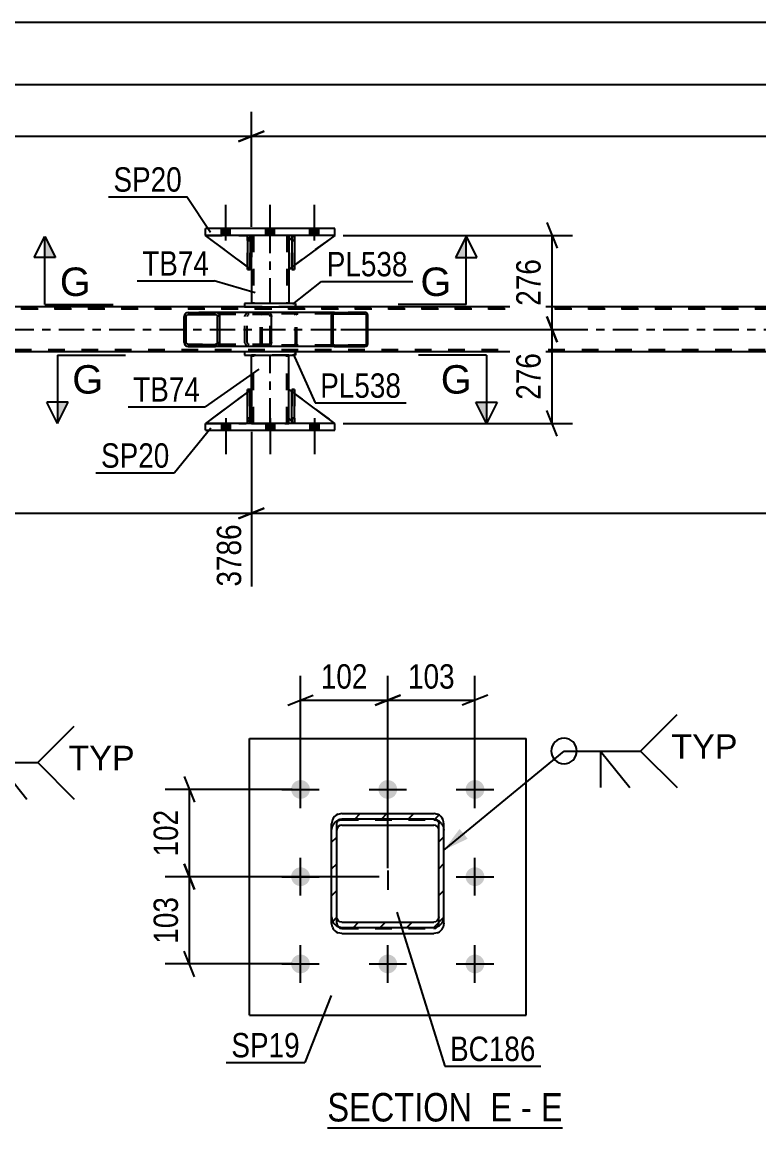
# Model space of a CAD drawing. Header units: millimetres. Extents: x 0 to 841, y 0 to 594.
# Drawn here: x 139 to 225.6, y 146.8 to 276.7 of the extents above; entities that cross this region are included whole.
import ezdxf

# ---------------------------------------------------------------- set-up
doc = ezdxf.new("R2010")
doc.units = ezdxf.units.MM
doc.linetypes.add('DXK_LINE_DOT2', pattern=[3.9198, 1.9599, -1.9599])
doc.linetypes.add('DXK_LINE_DOT3', pattern=[5.9187, 2.979, -0.9799, 0.9799, -0.9799])
doc.styles.add('Arial', font='ARIAL.TTF', dxfattribs={"height": 0.2})
doc.styles.add('Arial Narrow', font='ARIALN.TTF', dxfattribs={"height": 0.2})

# ---------------------------------------------------------------- blocks, each defined once
blk = doc.blocks.new('Unknown-814521909-16 - 10222')
at = {"color": 6, "linetype": 'Continuous'}
blk.add_line((174.85, 146.79), (202.49, 146.79), dxfattribs=at)
at = {"color": 0, "linetype": 'Continuous'}
for points in [[(192.96, 147.54), (192.96, 151.04), (174.85, 151.04), (174.85, 147.54)], [(196.56, 147.54), (196.56, 151.04), (194.01, 151.04), (194.01, 147.54)], [(198.89, 147.54), (198.89, 151.04), (197.61, 151.04), (197.61, 147.54)], [(202.49, 147.54), (202.49, 151.04), (199.94, 151.04), (199.94, 147.54)]]:
    blk.add_wipeout(points, dxfattribs=at)
at = {"color": 7, "linetype": 'Continuous', "style": 'Arial Narrow'}
for s, p in [('SECTION ', (174.85, 147.54)), ('E', (194.01, 147.54)), ('E', (199.94, 147.54)), ('-', (197.61, 147.54))]:
    blk.add_text(s, height=3.34, dxfattribs=at).set_placement(p)
blk = doc.blocks.new('Bolt-814521909-2791 - 2731')
at = {"linetype": 'Continuous'}
for points in [[(163.44, 229.53), (162.4, 229.53), (162.4, 228.73), (163.44, 228.73)], [(163.44, 229.53), (162.4, 229.53), (162.4, 228.73), (163.44, 228.73)], [(163.44, 229.53), (162.4, 229.53), (162.4, 228.73), (163.44, 228.73)], [(168.64, 229.53), (167.6, 229.53), (167.6, 228.73), (168.64, 228.73)], [(168.64, 229.53), (167.6, 229.53), (167.6, 228.73), (168.64, 228.73)], [(173.84, 229.53), (172.8, 229.53), (172.8, 228.73), (173.84, 228.73)], [(173.84, 229.53), (172.8, 229.53), (172.8, 228.73), (173.84, 228.73)], [(173.84, 229.53), (172.8, 229.53), (172.8, 228.73), (173.84, 228.73)]]:
    blk.add_hatch(color=1, dxfattribs=at).paths.add_polyline_path(points)
at = {"color": 1, "linetype": 'Continuous'}
for p, q in [((162.92, 230.13), (162.92, 225.93)), ((162.92, 230.13), (162.92, 225.93)), ((162.92, 230.13), (162.92, 225.93)), ((168.12, 230.13), (168.12, 225.93)), ((168.12, 230.13), (168.12, 225.93)), ((173.32, 230.13), (173.32, 225.93)), ((173.32, 230.13), (173.32, 225.93)), ((173.32, 230.13), (173.32, 225.93)), ((162.4, 229.53), (162.4, 228.73)), ((162.4, 229.53), (162.4, 228.73)), ((162.4, 229.53), (162.4, 228.73)), ((163.44, 229.53), (163.44, 228.73)), ((163.44, 229.53), (163.44, 228.73)), ((163.44, 229.53), (163.44, 228.73)), ((167.6, 229.53), (167.6, 228.73)), ((167.6, 229.53), (167.6, 228.73)), ((168.64, 229.53), (168.64, 228.73)), ((168.64, 229.53), (168.64, 228.73)), ((172.8, 229.53), (172.8, 228.73)), ((172.8, 229.53), (172.8, 228.73)), ((172.8, 229.53), (172.8, 228.73)), ((173.84, 229.53), (173.84, 228.73)), ((173.84, 229.53), (173.84, 228.73)), ((173.84, 229.53), (173.84, 228.73))]:
    blk.add_line(p, q, dxfattribs=at)
blk = doc.blocks.new('Bolt-814521909-2792 - 2731')
at = {"linetype": 'Continuous'}
for points in [[(162.4, 251.61), (163.44, 251.61), (163.44, 252.41), (162.4, 252.41)], [(162.4, 251.61), (163.44, 251.61), (163.44, 252.41), (162.4, 252.41)], [(162.4, 251.61), (163.44, 251.61), (163.44, 252.41), (162.4, 252.41)], [(167.6, 251.61), (168.64, 251.61), (168.64, 252.41), (167.6, 252.41)], [(167.6, 251.61), (168.64, 251.61), (168.64, 252.41), (167.6, 252.41)], [(172.8, 251.61), (173.84, 251.61), (173.84, 252.41), (172.8, 252.41)], [(172.8, 251.61), (173.84, 251.61), (173.84, 252.41), (172.8, 252.41)], [(172.8, 251.61), (173.84, 251.61), (173.84, 252.41), (172.8, 252.41)]]:
    blk.add_hatch(color=1, dxfattribs=at).paths.add_polyline_path(points)
at = {"color": 1, "linetype": 'Continuous'}
for p, q in [((162.92, 251.01), (162.92, 255.21)), ((162.92, 251.01), (162.92, 255.21)), ((162.92, 251.01), (162.92, 255.21)), ((168.12, 251.01), (168.12, 255.21)), ((168.12, 251.01), (168.12, 255.21)), ((173.32, 251.01), (173.32, 255.21)), ((173.32, 251.01), (173.32, 255.21)), ((173.32, 251.01), (173.32, 255.21)), ((162.4, 251.61), (162.4, 252.41)), ((162.4, 251.61), (162.4, 252.41)), ((162.4, 251.61), (162.4, 252.41)), ((163.44, 251.61), (163.44, 252.41)), ((163.44, 251.61), (163.44, 252.41)), ((163.44, 251.61), (163.44, 252.41)), ((167.6, 251.61), (167.6, 252.41)), ((167.6, 251.61), (167.6, 252.41)), ((168.64, 251.61), (168.64, 252.41)), ((168.64, 251.61), (168.64, 252.41)), ((172.8, 251.61), (172.8, 252.41)), ((172.8, 251.61), (172.8, 252.41)), ((172.8, 251.61), (172.8, 252.41)), ((173.84, 251.61), (173.84, 252.41)), ((173.84, 251.61), (173.84, 252.41)), ((173.84, 251.61), (173.84, 252.41))]:
    blk.add_line(p, q, dxfattribs=at)
blk = doc.blocks.new('Part-814521909-2917 - 2731')
at = {"color": 2, "linetype": 'Continuous'}
for p, q in [((165.79, 251.61), (165.47, 251.61)), ((165.47, 251.61), (165.47, 247.61)), ((165.79, 251.61), (165.79, 251.61)), ((165.79, 251.61), (165.79, 247.61)), ((165.79, 247.61), (165.47, 247.61))]:
    blk.add_line(p, q, dxfattribs=at)
at = {"color": 7, "linetype": 'DXK_LINE_DOT2'}
for p, q in [((165.47, 251.01), (165.47, 251.61)), ((165.79, 251.01), (165.47, 251.01)), ((165.47, 251.01), (165.47, 247.61)), ((165.79, 251.01), (165.79, 251.61)), ((165.79, 251.61), (165.79, 251.61)), ((165.79, 247.61), (165.79, 251.01))]:
    blk.add_line(p, q, dxfattribs=at)
blk = doc.blocks.new('Part-814521909-2918 - 2731')
at = {"color": 7, "linetype": 'DXK_LINE_DOT2'}
for p, q in [((165.92, 247.61), (160.52, 251.61)), ((160.52, 251.61), (165.32, 251.61)), ((165.32, 251.61), (165.92, 251.01)), ((165.92, 251.01), (165.32, 251.61)), ((165.92, 251.01), (165.92, 247.61)), ((165.92, 251.01), (165.92, 251.01)), ((165.92, 251.01), (165.92, 247.61))]:
    blk.add_line(p, q, dxfattribs=at)
blk = doc.blocks.new('Part-814521909-2919 - 2731')
at = {"color": 2, "linetype": 'Continuous'}
for p, q in [((165.47, 247.94), (160.52, 251.61)), ((165.47, 251.45), (165.32, 251.61)), ((165.92, 251.01), (165.79, 251.13)), ((165.92, 251.01), (165.92, 251.01)), ((165.92, 247.61), (165.92, 251.01)), ((165.79, 247.7), (165.92, 247.61)), ((165.92, 247.61), (165.92, 247.61))]:
    blk.add_line(p, q, dxfattribs=at)
at = {"color": 7, "linetype": 'DXK_LINE_DOT2'}
for p, q in [((165.32, 251.61), (160.52, 251.61)), ((165.32, 251.61), (165.92, 251.01)), ((165.79, 251.13), (165.47, 251.45)), ((165.92, 251.01), (165.92, 247.61)), ((165.79, 247.7), (165.47, 247.94))]:
    blk.add_line(p, q, dxfattribs=at)
blk = doc.blocks.new('Part-814521909-2920 - 2731')
at = {"color": 7, "linetype": 'DXK_LINE_DOT2'}
for p, q in [((170.92, 251.61), (170.32, 251.01)), ((170.32, 247.61), (175.72, 251.61)), ((170.32, 251.01), (170.32, 247.61)), ((175.72, 251.61), (170.92, 251.61))]:
    blk.add_line(p, q, dxfattribs=at)
blk = doc.blocks.new('Part-814521909-2924 - 2731')
at = {"linetype": 'Continuous'}
h = blk.add_hatch(dxfattribs=at)
h.set_pattern_fill('', scale=0.7, style=0, pattern_type=0)
h.set_pattern_definition([(45, (179.584, 242.3705), (-1.57154, 1.57154), [])])
h.paths.add_polyline_path([(179.61, 242.25), (179.58, 242.37), (179.51, 242.47), (179.4, 242.54), (179.27, 242.57), (175.69, 242.57), (175.56, 242.54), (175.45, 242.47), (175.38, 242.37), (175.35, 242.25), (175.35, 238.89), (175.38, 238.77), (175.45, 238.66), (175.56, 238.59), (175.69, 238.57), (179.27, 238.57), (179.4, 238.59), (179.51, 238.66), (179.58, 238.77), (179.61, 238.89)])
h.paths.add_polyline_path([(179.43, 238.83), (179.39, 238.77), (179.33, 238.74), (179.27, 238.73), (175.69, 238.73), (175.63, 238.74), (175.57, 238.77), (175.54, 238.83), (175.52, 238.89), (175.52, 242.25), (175.54, 242.31), (175.57, 242.36), (175.63, 242.4), (175.69, 242.41), (179.27, 242.41), (179.33, 242.4), (179.39, 242.36), (179.43, 242.31), (179.44, 242.25), (179.44, 238.89)])
at = {"color": 7, "linetype": 'DXK_LINE_DOT2'}
for p, q in [((167, 242.25), (167.03, 242.37)), ((167, 238.89), (167, 242.25)), ((167.19, 242.31), (167.17, 242.25)), ((167.17, 238.89), (167.17, 242.25)), ((167.22, 242.36), (167.19, 242.31)), ((167.21, 242.54), (167.34, 242.57)), ((167.28, 242.4), (167.22, 242.36)), ((167.34, 242.41), (167.28, 242.4)), ((168, 242.57), (167.34, 242.57)), ((179.27, 242.41), (167.34, 242.41)), ((170.92, 242.57), (171.05, 242.54)), ((170.99, 242.4), (170.92, 242.41)), ((171.04, 242.36), (170.99, 242.4)), ((171.08, 242.31), (171.04, 242.36)), ((171.09, 242.25), (171.08, 242.31)), ((171.09, 238.89), (171.09, 242.25)), ((171.23, 242.37), (171.26, 242.25)), ((171.26, 238.89), (171.26, 242.25)), ((179.27, 242.57), (175.69, 242.57)), ((167.03, 238.77), (167, 238.89)), ((167.17, 238.89), (167.19, 238.83)), ((167.19, 238.83), (167.22, 238.77)), ((167.34, 238.57), (167.21, 238.59)), ((167.22, 238.77), (167.28, 238.74)), ((167.28, 238.74), (167.34, 238.73)), ((179.27, 238.73), (167.34, 238.73)), ((168, 238.57), (167.34, 238.57)), ((170.92, 238.73), (170.99, 238.74)), ((171.05, 238.59), (170.92, 238.57)), ((170.99, 238.74), (171.04, 238.77)), ((171.04, 238.77), (171.08, 238.83)), ((171.08, 238.83), (171.09, 238.89)), ((171.26, 238.89), (171.23, 238.77)), ((175.69, 238.57), (179.27, 238.57))]:
    blk.add_line(p, q, dxfattribs=at)
at = {"color": 2, "linetype": 'Continuous'}
for p, q in [((175.69, 242.57), (168, 242.57)), ((175.38, 242.37), (175.35, 242.25)), ((175.35, 238.89), (175.35, 242.25)), ((175.52, 242.25), (175.54, 242.31)), ((175.52, 238.89), (175.52, 242.25)), ((175.54, 242.31), (175.57, 242.36)), ((175.69, 242.57), (175.56, 242.54)), ((175.57, 242.36), (175.63, 242.4)), ((175.63, 242.4), (175.69, 242.41)), ((175.69, 242.57), (179.27, 242.57)), ((175.69, 242.41), (179.27, 242.41)), ((179.4, 242.54), (179.27, 242.57)), ((179.27, 242.41), (179.33, 242.4)), ((179.33, 242.4), (179.39, 242.36)), ((179.39, 242.36), (179.43, 242.31)), ((179.43, 242.31), (179.44, 242.25)), ((179.44, 238.89), (179.44, 242.25)), ((179.61, 242.25), (179.58, 242.37)), ((179.61, 238.89), (179.61, 242.25)), ((175.69, 238.57), (168, 238.57)), ((175.35, 238.89), (175.38, 238.77)), ((175.54, 238.83), (175.52, 238.89)), ((175.57, 238.77), (175.54, 238.83)), ((175.56, 238.59), (175.69, 238.57)), ((175.63, 238.74), (175.57, 238.77)), ((175.69, 238.73), (175.63, 238.74)), ((175.69, 238.73), (179.27, 238.73)), ((175.69, 238.57), (179.27, 238.57)), ((179.33, 238.74), (179.27, 238.73)), ((179.27, 238.57), (179.4, 238.59)), ((179.39, 238.77), (179.33, 238.74)), ((179.43, 238.83), (179.39, 238.77)), ((179.44, 238.89), (179.43, 238.83)), ((179.58, 238.77), (179.61, 238.89))]:
    blk.add_line(p, q, dxfattribs=at)
at = {"color": 7, "linetype": 'DXK_LINE_DOT2'}
for centre, start, end in [((167.33, 242.23), 110.7583, 155.68), ((170.93, 242.23), 24.32, 69.2417), ((167.33, 238.9), 204.32, 249.2417), ((170.93, 238.9), 290.7583, 335.68)]:
    blk.add_arc(centre, 0.331, start, end, dxfattribs=at)
at = {"color": 2, "linetype": 'Continuous'}
for centre, start, end in [((175.68, 242.23), 110.7583, 155.6801), ((179.28, 242.23), 24.3199, 69.2417), ((175.68, 238.9), 204.3199, 249.2417), ((179.28, 238.9), 290.7583, 335.6801)]:
    blk.add_arc(centre, 0.331, start, end, dxfattribs=at)
blk = doc.blocks.new('Part-814521909-2860 - 2731')
at = {"color": 2, "linetype": 'Continuous'}
for p, q in [((165.12, 243.21), (72.27, 243.21)), ((335.39, 243.21), (171.12, 243.21)), ((165.12, 237.93), (72.27, 237.93)), ((335.39, 237.93), (171.12, 237.93))]:
    blk.add_line(p, q, dxfattribs=at)
at = {"color": 7, "linetype": 'DXK_LINE_DOT2'}
for p, q in [((736.61, 242.97), (72.27, 242.97)), ((72.27, 242.97), (735.87, 242.97)), ((171.12, 243.21), (165.12, 243.21)), ((735.87, 238.17), (72.27, 238.17)), ((736.61, 237.93), (72.27, 237.93)), ((171.12, 237.93), (165.12, 237.93))]:
    blk.add_line(p, q, dxfattribs=at)
at = {"color": 7, "linetype": 'DXK_LINE_DOT3'}
blk.add_line((72.27, 240.57), (736.27, 240.57), dxfattribs=at)
blk = doc.blocks.new('Part-814521909-2926 - 2731')
at = {"linetype": 'Continuous'}
h = blk.add_hatch(dxfattribs=at)
h.set_pattern_fill('', scale=0.7, style=0, pattern_type=0)
h.set_pattern_definition([(45, (162.1602, 242.2718), (-1.57154, 1.57154), [])])
h.paths.add_polyline_path([(162.2, 242.09), (162.16, 242.27), (162.05, 242.43), (161.89, 242.53), (161.7, 242.57), (158.51, 242.57), (158.32, 242.53), (158.16, 242.43), (158.05, 242.27), (158.01, 242.09), (158.01, 239.05), (158.05, 238.86), (158.16, 238.71), (158.32, 238.6), (158.51, 238.57), (161.7, 238.57), (161.89, 238.6), (162.05, 238.71), (162.16, 238.86), (162.2, 239.05)])
h.paths.add_polyline_path([(161.93, 238.96), (161.87, 238.88), (161.79, 238.83), (161.7, 238.81), (158.51, 238.81), (158.42, 238.83), (158.33, 238.88), (158.28, 238.96), (158.26, 239.05), (158.26, 242.09), (158.28, 242.18), (158.33, 242.26), (158.42, 242.31), (158.51, 242.33), (161.7, 242.33), (161.79, 242.31), (161.87, 242.26), (161.93, 242.18), (161.95, 242.09), (161.95, 239.05)])
at = {"color": 2, "linetype": 'Continuous'}
for p, q in [((158.05, 242.27), (158.01, 242.09)), ((158.01, 239.05), (158.01, 242.09)), ((158.26, 242.09), (158.28, 242.18)), ((158.26, 239.05), (158.26, 242.09)), ((158.28, 242.18), (158.33, 242.26)), ((158.51, 242.57), (158.32, 242.53)), ((158.33, 242.26), (158.42, 242.31)), ((158.42, 242.31), (158.51, 242.33)), ((158.51, 242.57), (161.7, 242.57)), ((158.51, 242.33), (161.7, 242.33)), ((168, 242.57), (161.7, 242.57)), ((161.89, 242.53), (161.7, 242.57)), ((161.7, 242.33), (161.79, 242.31)), ((161.79, 242.31), (161.87, 242.26)), ((161.87, 242.26), (161.93, 242.18)), ((161.93, 242.18), (161.95, 242.09)), ((161.95, 239.05), (161.95, 242.09)), ((162.2, 242.09), (162.16, 242.27)), ((162.2, 239.05), (162.2, 242.09)), ((168, 242.57), (168.1, 242.53)), ((168.1, 242.53), (168.19, 242.43)), ((168.19, 242.43), (168.25, 242.27)), ((168.25, 242.27), (168.27, 242.09)), ((168.27, 239.05), (168.27, 242.09)), ((158.01, 239.05), (158.05, 238.86)), ((158.28, 238.96), (158.26, 239.05)), ((161.95, 239.05), (161.93, 238.96)), ((162.16, 238.86), (162.2, 239.05)), ((168.27, 239.05), (168.25, 238.86)), ((158.33, 238.88), (158.28, 238.96)), ((158.32, 238.6), (158.51, 238.57)), ((158.42, 238.83), (158.33, 238.88)), ((158.51, 238.81), (158.42, 238.83)), ((158.51, 238.81), (161.7, 238.81)), ((158.51, 238.57), (161.7, 238.57)), ((161.79, 238.83), (161.7, 238.81)), ((161.7, 238.57), (161.89, 238.6)), ((168, 238.57), (161.7, 238.57)), ((161.87, 238.88), (161.79, 238.83)), ((161.93, 238.96), (161.87, 238.88)), ((168.1, 238.6), (168, 238.57)), ((168.19, 238.71), (168.1, 238.6)), ((168.25, 238.86), (168.19, 238.71))]:
    blk.add_line(p, q, dxfattribs=at)
at = {"color": 7, "linetype": 'DXK_LINE_DOT2'}
for p, q in [((161.7, 242.57), (158.51, 242.57)), ((168, 242.33), (158.51, 242.33)), ((165.16, 242.09), (165.2, 242.27)), ((165.16, 239.05), (165.16, 242.09)), ((165.43, 242.18), (165.41, 242.09)), ((165.41, 239.05), (165.41, 242.09)), ((165.48, 242.26), (165.43, 242.18)), ((165.47, 242.53), (165.66, 242.57)), ((165.57, 242.31), (165.48, 242.26)), ((165.66, 242.33), (165.57, 242.31)), ((167, 242.33), (167, 242.57)), ((168.05, 242.31), (168, 242.33)), ((168.09, 242.26), (168.05, 242.31)), ((168.12, 242.18), (168.09, 242.26)), ((168.13, 242.09), (168.12, 242.18)), ((168.13, 239.05), (168.13, 242.09)), ((165.2, 238.86), (165.16, 239.05)), ((165.41, 239.05), (165.43, 238.96)), ((168.12, 238.96), (168.13, 239.05)), ((168, 238.81), (158.51, 238.81)), ((161.7, 238.57), (158.51, 238.57)), ((165.43, 238.96), (165.48, 238.88)), ((165.66, 238.57), (165.47, 238.6)), ((165.48, 238.88), (165.51, 238.86)), ((165.51, 238.86), (165.57, 238.83)), ((165.57, 238.83), (165.66, 238.81)), ((167, 238.57), (167, 238.81)), ((168, 238.81), (168.05, 238.83)), ((168.05, 238.83), (168.09, 238.88)), ((168.09, 238.88), (168.12, 238.96))]:
    blk.add_line(p, q, dxfattribs=at)
at = {"color": 2, "linetype": 'Continuous'}
for centre, start, end in [((158.5, 242.07), 111.1941, 156.1506), ((161.71, 242.07), 23.8494, 68.8059), ((158.5, 239.06), 203.8494, 248.8059), ((161.71, 239.06), 291.1941, 336.1506)]:
    blk.add_arc(centre, 0.492, start, end, dxfattribs=at)
at = {"color": 7, "linetype": 'DXK_LINE_DOT2'}
for centre, start, end in [((165.65, 242.07), 111.1941, 156.1506), ((165.65, 239.06), 203.8494, 248.8059)]:
    blk.add_arc(centre, 0.492, start, end, dxfattribs=at)
blk = doc.blocks.new('Part-814521909-2915 - 2731')
at = {"color": 7, "linetype": 'DXK_LINE_DOT2'}
for p, q in [((165.47, 251.01), (165.47, 251.61)), ((165.47, 251.61), (165.47, 251.61)), ((165.47, 251.61), (165.47, 247.61)), ((165.79, 251.61), (165.47, 251.61)), ((165.47, 247.61), (165.47, 251.01)), ((165.47, 251.01), (165.79, 251.01)), ((165.79, 251.01), (165.79, 251.61)), ((165.79, 247.61), (165.79, 251.61)), ((165.79, 251.01), (165.79, 247.61)), ((165.47, 247.61), (165.79, 247.61))]:
    blk.add_line(p, q, dxfattribs=at)
blk = doc.blocks.new('Part-814521909-2916 - 2731')
at = {"color": 2, "linetype": 'Continuous'}
for p, q in [((170.99, 251.61), (170.67, 251.61)), ((170.67, 251.61), (170.67, 247.61)), ((170.99, 251.61), (170.99, 251.61)), ((170.99, 251.61), (170.99, 247.61)), ((170.99, 247.61), (170.67, 247.61))]:
    blk.add_line(p, q, dxfattribs=at)
at = {"color": 7, "linetype": 'DXK_LINE_DOT2'}
for p, q in [((170.67, 251.01), (170.67, 251.61)), ((170.99, 251.01), (170.67, 251.01)), ((170.67, 251.01), (170.67, 247.61)), ((170.99, 251.01), (170.99, 251.61)), ((170.99, 251.61), (170.99, 251.61)), ((170.99, 247.61), (170.99, 251.01))]:
    blk.add_line(p, q, dxfattribs=at)
blk = doc.blocks.new('Part-814521909-2962 - 2731')
at = {"color": 2, "linetype": 'Continuous'}
for p, q in [((170.67, 251.36), (170.32, 251.01)), ((170.32, 251.01), (170.32, 247.61)), ((175.72, 251.61), (170.99, 248.11)), ((170.67, 247.87), (170.32, 247.61))]:
    blk.add_line(p, q, dxfattribs=at)
at = {"color": 7, "linetype": 'DXK_LINE_DOT2'}
for p, q in [((170.92, 251.61), (170.67, 251.36)), ((175.72, 251.61), (170.92, 251.61)), ((170.99, 248.11), (170.67, 247.87))]:
    blk.add_line(p, q, dxfattribs=at)
blk = doc.blocks.new('Part-814521909-2963 - 2731')
at = {"color": 7, "linetype": 'DXK_LINE_DOT2'}
for p, q in [((170.99, 233.53), (170.67, 233.53)), ((170.67, 230.13), (170.67, 233.53)), ((170.67, 229.53), (170.67, 233.53)), ((170.99, 233.53), (170.99, 230.13)), ((170.99, 229.53), (170.99, 233.53)), ((170.99, 230.13), (170.67, 230.13)), ((170.67, 229.53), (170.67, 230.13)), ((170.99, 230.13), (170.99, 229.53)), ((170.99, 229.53), (170.67, 229.53)), ((170.99, 229.53), (170.99, 229.53))]:
    blk.add_line(p, q, dxfattribs=at)
blk = doc.blocks.new('Part-814521909-2964 - 2731')
at = {"color": 7, "linetype": 'DXK_LINE_DOT2'}
for p, q in [((165.79, 233.53), (165.47, 233.53)), ((165.47, 230.13), (165.47, 233.53)), ((165.47, 229.53), (165.47, 233.53)), ((165.79, 233.53), (165.79, 230.13)), ((165.79, 229.53), (165.79, 233.53)), ((165.79, 230.13), (165.47, 230.13)), ((165.47, 229.53), (165.47, 230.13)), ((165.79, 230.13), (165.79, 229.53)), ((165.79, 229.53), (165.47, 229.53)), ((165.79, 229.53), (165.79, 229.53))]:
    blk.add_line(p, q, dxfattribs=at)
blk = doc.blocks.new('Part-814521909-2965 - 2731')
at = {"color": 2, "linetype": 'Continuous'}
for p, q in [((170.67, 229.53), (170.67, 233.53)), ((170.67, 233.53), (170.99, 233.53)), ((170.99, 229.53), (170.99, 233.53)), ((170.67, 229.53), (170.67, 229.53)), ((170.99, 229.53), (170.67, 229.53))]:
    blk.add_line(p, q, dxfattribs=at)
at = {"color": 7, "linetype": 'DXK_LINE_DOT2'}
for p, q in [((170.67, 233.53), (170.67, 230.13)), ((170.99, 230.13), (170.99, 233.53)), ((170.67, 230.13), (170.67, 229.53)), ((170.67, 230.13), (170.99, 230.13)), ((170.99, 229.53), (170.99, 230.13)), ((170.99, 229.53), (170.99, 229.53))]:
    blk.add_line(p, q, dxfattribs=at)
blk = doc.blocks.new('Part-814521909-2966 - 2731')
at = {"color": 2, "linetype": 'Continuous'}
for p, q in [((165.47, 229.53), (165.47, 233.53)), ((165.47, 233.53), (165.79, 233.53)), ((165.79, 229.53), (165.79, 233.53)), ((165.47, 229.53), (165.47, 229.53)), ((165.79, 229.53), (165.47, 229.53))]:
    blk.add_line(p, q, dxfattribs=at)
at = {"color": 7, "linetype": 'DXK_LINE_DOT2'}
for p, q in [((165.47, 233.53), (165.47, 230.13)), ((165.79, 230.13), (165.79, 233.53)), ((165.47, 230.13), (165.47, 229.53)), ((165.47, 230.13), (165.79, 230.13)), ((165.79, 229.53), (165.79, 230.13)), ((165.79, 229.53), (165.79, 229.53))]:
    blk.add_line(p, q, dxfattribs=at)
blk = doc.blocks.new('Part-814521909-2967 - 2731')
at = {"color": 7, "linetype": 'DXK_LINE_DOT2'}
for p, q in [((165.92, 233.53), (160.52, 229.53)), ((165.92, 230.13), (165.92, 233.53)), ((165.92, 233.53), (165.92, 230.13)), ((165.32, 229.53), (165.92, 230.13)), ((165.92, 230.13), (165.32, 229.53)), ((165.92, 230.13), (165.92, 230.13)), ((160.52, 229.53), (165.32, 229.53))]:
    blk.add_line(p, q, dxfattribs=at)
blk = doc.blocks.new('Part-814521909-2974 - 2731')
at = {"color": 2, "linetype": 'Continuous'}
for p, q in [((165.47, 233.2), (160.52, 229.53)), ((165.92, 233.53), (165.79, 233.43)), ((165.92, 230.13), (165.92, 233.53)), ((165.92, 230.13), (165.79, 230)), ((165.92, 230.13), (165.92, 230.13)), ((165.47, 229.68), (165.32, 229.53))]:
    blk.add_line(p, q, dxfattribs=at)
at = {"color": 7, "linetype": 'DXK_LINE_DOT2'}
for p, q in [((165.79, 233.43), (165.47, 233.2)), ((165.92, 230.13), (165.92, 233.53)), ((165.92, 230.13), (165.32, 229.53)), ((165.79, 230), (165.47, 229.68)), ((160.52, 229.53), (165.32, 229.53))]:
    blk.add_line(p, q, dxfattribs=at)
blk = doc.blocks.new('Part-814521909-2975 - 2731')
at = {"color": 7, "linetype": 'DXK_LINE_DOT2'}
for p, q in [((170.32, 230.13), (170.32, 233.53)), ((170.32, 233.53), (175.72, 229.53)), ((170.92, 229.53), (170.32, 230.13)), ((175.72, 229.53), (170.92, 229.53))]:
    blk.add_line(p, q, dxfattribs=at)
blk = doc.blocks.new('Part-814521909-2976 - 2731')
at = {"color": 2, "linetype": 'Continuous'}
for p, q in [((170.32, 230.13), (170.32, 233.53)), ((170.67, 233.27), (170.32, 233.53)), ((175.72, 229.53), (170.99, 233.03)), ((170.67, 229.77), (170.32, 230.13))]:
    blk.add_line(p, q, dxfattribs=at)
at = {"color": 7, "linetype": 'DXK_LINE_DOT2'}
for p, q in [((170.99, 233.03), (170.67, 233.27)), ((170.92, 229.53), (170.67, 229.77)), ((175.72, 229.53), (170.92, 229.53)), ((175.72, 229.53), (175.72, 229.53)), ((175.72, 229.53), (175.72, 229.53))]:
    blk.add_line(p, q, dxfattribs=at)
blk = doc.blocks.new('Part-814521909-2981 - 2731')
at = {"color": 2, "linetype": 'Continuous'}
for p, q in [((160.52, 228.73), (160.52, 229.53)), ((175.72, 229.53), (160.52, 229.53)), ((160.52, 228.73), (175.72, 228.73)), ((175.72, 228.73), (175.72, 229.53))]:
    blk.add_line(p, q, dxfattribs=at)
at = {"color": 7, "linetype": 'DXK_LINE_DOT2'}
for p, q in [((160.52, 228.73), (160.52, 229.53)), ((175.72, 228.73), (175.72, 229.53))]:
    blk.add_line(p, q, dxfattribs=at)
blk = doc.blocks.new('Part-814521909-2986 - 2731')
at = {"color": 2, "linetype": 'Continuous'}
for p, q in [((160.52, 251.61), (160.52, 252.41)), ((175.72, 252.41), (160.52, 252.41)), ((175.72, 251.61), (175.72, 252.41)), ((175.72, 251.61), (160.52, 251.61))]:
    blk.add_line(p, q, dxfattribs=at)
at = {"color": 7, "linetype": 'DXK_LINE_DOT2'}
for p, q in [((160.52, 251.61), (160.52, 252.41)), ((175.72, 251.61), (175.72, 252.41))]:
    blk.add_line(p, q, dxfattribs=at)
blk = doc.blocks.new('Part-814521909-3002 - 2731')
at = {"color": 2, "linetype": 'Continuous'}
for p, q in [((165.92, 233.53), (165.92, 237.53)), ((170.32, 233.53), (170.32, 237.53)), ((165.92, 229.53), (165.92, 230.13)), ((170.32, 229.53), (170.32, 230.13))]:
    blk.add_line(p, q, dxfattribs=at)
at = {"color": 7, "linetype": 'DXK_LINE_DOT2'}
for p, q in [((170.32, 237.53), (165.92, 237.53)), ((166.16, 229.53), (166.16, 237.53)), ((170.08, 229.53), (170.08, 237.53)), ((165.92, 230.13), (165.92, 233.53)), ((170.32, 230.13), (170.32, 233.53)), ((165.92, 229.53), (170.32, 229.53))]:
    blk.add_line(p, q, dxfattribs=at)
at = {"color": 7, "linetype": 'DXK_LINE_DOT3'}
blk.add_line((168.12, 229.53), (168.12, 237.53), dxfattribs=at)
blk = doc.blocks.new('Part-814521909-3007 - 2731')
at = {"color": 2, "linetype": 'Continuous'}
for p, q in [((165.12, 237.93), (165.12, 237.53)), ((171.12, 237.93), (165.12, 237.93)), ((171.12, 237.93), (171.12, 237.53)), ((171.12, 237.93), (171.12, 237.93)), ((165.12, 237.53), (171.12, 237.53)), ((171.12, 237.53), (171.12, 237.53))]:
    blk.add_line(p, q, dxfattribs=at)
at = {"color": 7, "linetype": 'DXK_LINE_DOT2'}
for p, q in [((165.12, 237.93), (165.12, 237.53)), ((171.12, 237.53), (171.12, 237.93)), ((171.12, 237.93), (171.12, 237.93)), ((171.12, 237.53), (171.12, 237.53))]:
    blk.add_line(p, q, dxfattribs=at)
blk = doc.blocks.new('Part-814521909-3012 - 2731')
at = {"color": 2, "linetype": 'Continuous'}
for p, q in [((165.12, 243.61), (165.12, 243.21)), ((171.12, 243.61), (165.12, 243.61)), ((165.12, 243.21), (171.12, 243.21)), ((171.12, 243.61), (171.12, 243.21)), ((171.12, 243.61), (171.12, 243.61)), ((171.12, 243.21), (171.12, 243.21))]:
    blk.add_line(p, q, dxfattribs=at)
at = {"color": 7, "linetype": 'DXK_LINE_DOT2'}
for p, q in [((165.12, 243.61), (165.12, 243.21)), ((171.12, 243.21), (171.12, 243.61)), ((171.12, 243.61), (171.12, 243.61)), ((171.12, 243.21), (171.12, 243.21))]:
    blk.add_line(p, q, dxfattribs=at)
blk = doc.blocks.new('Part-814521909-3017 - 2731')
at = {"color": 2, "linetype": 'Continuous'}
for p, q in [((165.92, 251.61), (165.92, 251.01)), ((170.32, 251.61), (170.32, 251.01)), ((165.92, 247.61), (165.92, 243.61)), ((170.32, 247.61), (170.32, 243.61))]:
    blk.add_line(p, q, dxfattribs=at)
at = {"color": 7, "linetype": 'DXK_LINE_DOT2'}
for p, q in [((170.32, 251.61), (165.92, 251.61)), ((165.92, 251.01), (165.92, 247.61)), ((166.16, 251.61), (166.16, 243.61)), ((170.08, 251.61), (170.08, 243.61)), ((170.32, 251.01), (170.32, 247.61)), ((170.32, 243.61), (165.92, 243.61))]:
    blk.add_line(p, q, dxfattribs=at)
at = {"color": 7, "linetype": 'DXK_LINE_DOT3'}
blk.add_line((168.12, 243.61), (168.12, 251.61), dxfattribs=at)
blk = doc.blocks.new('Part-814521909-3020 - 2731')
at = {"color": 7, "linetype": 'DXK_LINE_DOT2'}
for p, q in [((170.67, 251.01), (170.67, 251.61)), ((170.67, 251.61), (170.67, 251.61)), ((170.67, 251.61), (170.67, 247.61)), ((170.99, 251.61), (170.67, 251.61)), ((170.67, 247.61), (170.67, 251.01)), ((170.67, 251.01), (170.99, 251.01)), ((170.99, 251.01), (170.99, 251.61)), ((170.99, 247.61), (170.99, 251.61)), ((170.99, 251.01), (170.99, 247.61)), ((170.67, 247.61), (170.99, 247.61))]:
    blk.add_line(p, q, dxfattribs=at)
blk = doc.blocks.new('Part-814521909-10238 - 10222')
at = {"linetype": 'Continuous'}
h = blk.add_hatch(dxfattribs=at)
h.set_pattern_fill('', scale=0.7, style=0, pattern_type=0)
h.set_pattern_definition([(45, (187.3505, 170.3447), (-1.57154, 1.57154), [])])
h.paths.add_polyline_path([(176.55, 170.34), (187.35, 170.34), (187.81, 170.44), (188.2, 170.7), (188.46, 171.09), (188.55, 171.56), (188.55, 182.49), (188.46, 182.96), (188.2, 183.35), (187.81, 183.61), (187.35, 183.71), (176.55, 183.71), (176.09, 183.61), (175.7, 183.35), (175.44, 182.96), (175.35, 182.49), (175.35, 171.56), (175.44, 171.09), (175.7, 170.7), (176.09, 170.44)])
h.paths.add_polyline_path([(176, 171.33), (175.95, 171.56), (175.95, 182.49), (176, 182.72), (176.13, 182.92), (176.32, 183.05), (176.55, 183.1), (187.35, 183.1), (187.58, 183.05), (187.77, 182.92), (187.9, 182.72), (187.95, 182.49), (187.95, 171.56), (187.9, 171.33), (187.77, 171.13), (187.58, 171), (187.35, 170.95), (176.55, 170.95), (176.32, 171), (176.13, 171.13)])
at = {"color": 2, "linetype": 'Continuous'}
for p, q in [((176.55, 183.71), (176.09, 183.61)), ((176.55, 183.71), (187.35, 183.71)), ((187.81, 183.61), (187.35, 183.71)), ((175.44, 182.96), (175.35, 182.49)), ((175.35, 171.56), (175.35, 182.49)), ((175.95, 182.49), (176, 182.72)), ((175.95, 171.56), (175.95, 182.49)), ((176, 181.99), (175.95, 181.75)), ((176, 182.72), (176.13, 182.92)), ((176.13, 182.18), (176, 181.99)), ((176.13, 182.92), (176.32, 183.05)), ((176.32, 182.31), (176.13, 182.18)), ((176.32, 183.05), (176.55, 183.1)), ((176.55, 182.36), (176.32, 182.31)), ((176.55, 183.1), (187.35, 183.1)), ((176.55, 182.36), (187.35, 182.36)), ((187.35, 183.1), (187.58, 183.05)), ((187.58, 182.31), (187.35, 182.36)), ((187.58, 183.05), (187.77, 182.92)), ((187.77, 182.18), (187.58, 182.31)), ((187.77, 182.92), (187.9, 182.72)), ((187.9, 181.99), (187.77, 182.18)), ((187.9, 182.72), (187.95, 182.49)), ((187.95, 181.75), (187.9, 181.99)), ((187.95, 171.56), (187.95, 182.49)), ((188.55, 182.49), (188.46, 182.96)), ((188.55, 171.56), (188.55, 182.49)), ((175.35, 170.82), (175.35, 171.56)), ((175.35, 171.56), (175.44, 171.09)), ((176, 171.33), (175.95, 171.56)), ((187.95, 171.56), (187.9, 171.33)), ((188.46, 171.09), (188.55, 171.56)), ((188.55, 170.82), (188.55, 171.56)), ((175.44, 170.36), (175.35, 170.82)), ((176.13, 171.13), (176, 171.33)), ((176.09, 170.44), (176.55, 170.34)), ((176.32, 171), (176.13, 171.13)), ((176.55, 170.95), (176.32, 171)), ((176.55, 170.95), (187.35, 170.95)), ((176.55, 170.34), (187.35, 170.34)), ((187.58, 171), (187.35, 170.95)), ((187.35, 170.34), (187.81, 170.44)), ((187.77, 171.13), (187.58, 171)), ((187.9, 171.33), (187.77, 171.13)), ((188.55, 170.82), (188.46, 170.36)), ((176.55, 169.61), (176.09, 169.7)), ((176.55, 169.61), (187.35, 169.61)), ((187.81, 169.7), (187.35, 169.61))]:
    blk.add_line(p, q, dxfattribs=at)
at = {"color": 7, "linetype": 'DXK_LINE_DOT2'}
for p, q in [((175.35, 171.56), (175.35, 182.49)), ((175.35, 181.75), (175.44, 182.22)), ((175.95, 170.82), (175.95, 182.49)), ((176.09, 182.88), (176.55, 182.97)), ((176.55, 182.97), (187.35, 182.97)), ((187.35, 182.97), (187.81, 182.88)), ((187.95, 170.82), (187.95, 182.49)), ((188.46, 182.22), (188.55, 181.75)), ((188.55, 171.56), (188.55, 182.49)), ((175.95, 170.82), (176, 170.59)), ((176, 170.59), (176.13, 170.39)), ((176.13, 170.39), (176.32, 170.26)), ((176.32, 170.26), (176.55, 170.21)), ((176.55, 170.21), (187.35, 170.21)), ((187.35, 170.21), (187.58, 170.26)), ((187.58, 170.26), (187.77, 170.39)), ((187.77, 170.39), (187.9, 170.59)), ((187.9, 170.59), (187.95, 170.82))]:
    blk.add_line(p, q, dxfattribs=at)
at = {"color": 7, "linetype": 'DXK_LINE_DOT3'}
blk.add_line((181.95, 177.03), (181.95, 174.74), dxfattribs=at)
at = {"color": 2, "linetype": 'Continuous'}
for centre, start, end in [((176.56, 182.5), 112.8504, 157.8474), ((187.34, 182.5), 22.1526, 67.1496), ((176.56, 171.55), 202.1526, 247.1496), ((176.56, 170.81), 202.1526, 247.1496), ((187.34, 171.55), 292.8504, 337.8474), ((187.34, 170.81), 292.8504, 337.8474)]:
    blk.add_arc(centre, 1.21, start, end, dxfattribs=at)
at = {"color": 7, "linetype": 'DXK_LINE_DOT2'}
for centre, start, end in [((176.56, 181.76), 112.8504, 157.8474), ((187.34, 181.76), 22.1526, 67.1496)]:
    blk.add_arc(centre, 1.21, start, end, dxfattribs=at)
blk = doc.blocks.new('Part-814521909-10242 - 10222')
at = {"color": 2, "linetype": 'Continuous'}
for p, q in [((165.7, 160.04), (165.7, 192.54)), ((165.7, 192.54), (198.2, 192.54)), ((198.2, 160.04), (198.2, 192.54)), ((165.7, 160.04), (198.2, 160.04))]:
    blk.add_line(p, q, dxfattribs=at)
blk = doc.blocks.new('Bolt-814521909-10342 - 10222')
at = {"linetype": 'Continuous'}
for points in [[(171.7, 187.64, -1), (171.7, 185.44, -1)], [(181.95, 187.64, -1), (181.95, 185.44, -1)], [(192.2, 187.64, -1), (192.2, 185.44, -1)], [(171.7, 177.39, -1), (171.7, 175.19, -1)], [(192.2, 177.39, -1), (192.2, 175.19, -1)], [(171.7, 167.14, -1), (171.7, 164.94, -1)], [(181.95, 167.14, -1), (181.95, 164.94, -1)], [(192.2, 167.14, -1), (192.2, 164.94, -1)]]:
    blk.add_hatch(color=1, dxfattribs=at).paths.add_polyline_path(points)
at = {"color": 1, "linetype": 'Continuous'}
for p, q in [((171.7, 184.34), (171.7, 188.74)), ((181.95, 184.34), (181.95, 188.74)), ((192.2, 184.34), (192.2, 188.74)), ((169.5, 186.54), (173.9, 186.54)), ((179.75, 186.54), (184.15, 186.54)), ((190, 186.54), (194.4, 186.54)), ((171.7, 174.09), (171.7, 178.49)), ((192.2, 174.09), (192.2, 178.49)), ((169.5, 176.29), (173.9, 176.29)), ((190, 176.29), (194.4, 176.29)), ((171.7, 163.84), (171.7, 168.24)), ((181.95, 163.84), (181.95, 168.24)), ((192.2, 163.84), (192.2, 168.24)), ((169.5, 166.04), (173.9, 166.04)), ((179.75, 166.04), (184.15, 166.04)), ((190, 166.04), (194.4, 166.04))]:
    blk.add_line(p, q, dxfattribs=at)
blk = doc.blocks.new('StraightDimension-814521909-10646 - 2731')
at = {"color": 7, "linetype": 'Continuous'}
for p, q in [((165.92, 228.53), (165.92, 210.37)), ((167.42, 219.58), (164.42, 218.38)), ((165.92, 218.98), (336.19, 218.98))]:
    blk.add_line(p, q, dxfattribs=at)
blk = doc.blocks.new('StraightDimension-814521909-3034 - 2731')
at = {"color": 7, "linetype": 'Continuous'}
for p, q in [((200.66, 242.07), (201.86, 239.07)), ((176.43, 240.57), (203.66, 240.57)), ((201.26, 229.53), (201.26, 240.57)), ((201.86, 228.03), (200.66, 231.03)), ((176.72, 229.53), (203.66, 229.53))]:
    blk.add_line(p, q, dxfattribs=at)
at = {"color": 0}
blk.add_wipeout([(200.51, 238.39), (196.31, 238.39), (196.31, 231.71), (200.51, 231.71)], dxfattribs=at)
at = {"color": 3, "style": 'Arial Narrow'}
blk.add_text('276', height=2.863, rotation=90.0002, dxfattribs=at).set_placement((199.91, 232.31))
blk = doc.blocks.new('StraightDimension-814521909-3062 - 2731')
at = {"color": 7, "linetype": 'Continuous'}
for p, q in [((200.66, 253.11), (201.86, 250.11)), ((176.72, 251.61), (203.66, 251.61)), ((201.26, 240.57), (201.26, 251.61)), ((201.86, 239.07), (200.66, 242.07)), ((176.43, 240.57), (203.66, 240.57))]:
    blk.add_line(p, q, dxfattribs=at)
at = {"color": 0}
blk.add_wipeout([(200.51, 249.43), (196.31, 249.43), (196.31, 242.75), (200.51, 242.75)], dxfattribs=at)
at = {"color": 3, "style": 'Arial Narrow'}
blk.add_text('276', height=2.863, rotation=90.0002, dxfattribs=at).set_placement((199.91, 243.35))
blk = doc.blocks.new('StraightDimension-814521909-3132 - 2731')
at = {"color": 7, "linetype": 'Continuous'}
blk.add_line((62.05, 269.34), (737.28, 269.34), dxfattribs=at)
blk = doc.blocks.new('StraightDimension-814521909-3166 - 2731')
at = {"color": 7, "linetype": 'Continuous'}
blk.add_line((61.41, 276.66), (737.91, 276.66), dxfattribs=at)
blk = doc.blocks.new('StraightDimension-814521909-10606 - 2731')
at = {"color": 7, "linetype": 'Continuous'}
for p, q in [((165.92, 252.61), (165.92, 266.11)), ((167.42, 263.86), (164.42, 262.66)), ((165.92, 263.26), (336.19, 263.26))]:
    blk.add_line(p, q, dxfattribs=at)
blk = doc.blocks.new('StraightDimension-814521909-10607 - 2731')
at = {"color": 7, "linetype": 'Continuous'}
for p, q in [((62.05, 244.21), (62.05, 266.11)), ((165.92, 252.61), (165.92, 266.11)), ((63.55, 263.86), (60.55, 262.66)), ((164.42, 262.66), (167.42, 263.86)), ((62.05, 263.26), (165.92, 263.26))]:
    blk.add_line(p, q, dxfattribs=at)
at = {"color": 0}
blk.add_wipeout([(118.24, 264.01), (118.24, 268.21), (109.73, 268.21), (109.73, 264.01)], dxfattribs=at)
at = {"color": 3, "style": 'Arial Narrow'}
blk.add_text('3786', height=2.863, dxfattribs=at).set_placement((110.33, 264.61))
blk = doc.blocks.new('StraightDimension-814521909-10647 - 2731')
at = {"color": 7, "linetype": 'Continuous'}
for p, q in [((62.05, 236.93), (62.05, 215.85)), ((165.92, 228.53), (165.92, 210.37)), ((63.55, 219.58), (60.55, 218.38)), ((164.42, 218.38), (167.42, 219.58)), ((62.05, 218.98), (165.92, 218.98))]:
    blk.add_line(p, q, dxfattribs=at)
at = {"color": 0}
blk.add_wipeout([(118.24, 219.73), (118.24, 223.93), (109.73, 223.93), (109.73, 219.73)], dxfattribs=at)
at = {"color": 3, "style": 'Arial Narrow'}
blk.add_text('3786', height=2.863, dxfattribs=at).set_placement((110.33, 220.33))
at = {"color": 0, "linetype": 'Continuous'}
for points in [[(61.45, 218.28), (57.25, 218.28), (57.25, 215.25), (61.45, 215.25)], [(165.32, 218.28), (161.12, 218.28), (161.12, 209.77), (165.32, 209.77)]]:
    blk.add_wipeout(points, dxfattribs=at)
at = {"color": 3, "linetype": 'Continuous', "style": 'Arial Narrow'}
for s, height, p in [('0', 2.86, (60.85, 215.85)), ('3786', 2.863, (164.72, 210.37))]:
    blk.add_text(s, height=height, rotation=90.0002, dxfattribs=at).set_placement(p)
blk = doc.blocks.new('StraightDimension-814521909-10436 - 10222')
at = {"color": 7, "linetype": 'Continuous'}
for p, q in [((181.95, 177.29), (181.95, 199.88)), ((192.2, 187.54), (192.2, 199.88)), ((180.45, 196.43), (183.45, 197.63)), ((193.7, 197.63), (190.7, 196.43)), ((181.95, 197.03), (192.2, 197.03))]:
    blk.add_line(p, q, dxfattribs=at)
at = {"color": 0}
blk.add_wipeout([(190.42, 197.78), (190.42, 201.98), (183.73, 201.98), (183.73, 197.78)], dxfattribs=at)
at = {"color": 3, "style": 'Arial Narrow'}
blk.add_text('103', height=2.863, dxfattribs=at).set_placement((184.33, 198.38))
blk = doc.blocks.new('StraightDimension-814521909-10437 - 10222')
at = {"color": 7, "linetype": 'Continuous'}
for p, q in [((171.7, 187.54), (171.7, 199.88)), ((181.95, 177.29), (181.95, 199.88)), ((170.2, 196.43), (173.2, 197.63)), ((183.45, 197.63), (180.45, 196.43)), ((171.7, 197.03), (181.95, 197.03))]:
    blk.add_line(p, q, dxfattribs=at)
at = {"color": 0}
blk.add_wipeout([(180.17, 197.78), (180.17, 201.98), (173.48, 201.98), (173.48, 197.78)], dxfattribs=at)
at = {"color": 3, "style": 'Arial Narrow'}
blk.add_text('102', height=2.863, dxfattribs=at).set_placement((174.08, 198.38))
blk = doc.blocks.new('StraightDimension-814521909-10463 - 10222')
at = {"color": 7, "linetype": 'Continuous'}
for p, q in [((158.04, 188.04), (159.24, 185.04)), ((170.7, 186.54), (155.79, 186.54)), ((158.64, 176.29), (158.64, 186.54)), ((159.24, 174.79), (158.04, 177.79)), ((180.95, 176.29), (155.79, 176.29))]:
    blk.add_line(p, q, dxfattribs=at)
at = {"color": 0}
blk.add_wipeout([(157.89, 184.75), (153.69, 184.75), (153.69, 178.07), (157.89, 178.07)], dxfattribs=at)
at = {"color": 3, "style": 'Arial Narrow'}
blk.add_text('102', height=2.863, rotation=90.0002, dxfattribs=at).set_placement((157.29, 178.67))
blk = doc.blocks.new('StraightDimension-814521909-10464 - 10222')
at = {"color": 7, "linetype": 'Continuous'}
for p, q in [((158.04, 177.79), (159.24, 174.79)), ((180.95, 176.29), (155.79, 176.29)), ((158.64, 166.04), (158.64, 176.29)), ((159.24, 164.54), (158.04, 167.54)), ((170.7, 166.04), (155.79, 166.04))]:
    blk.add_line(p, q, dxfattribs=at)
at = {"color": 0}
blk.add_wipeout([(157.89, 174.5), (153.69, 174.5), (153.69, 167.82), (157.89, 167.82)], dxfattribs=at)
at = {"color": 3, "style": 'Arial Narrow'}
blk.add_text('103', height=2.863, rotation=90.0002, dxfattribs=at).set_placement((157.29, 168.42))
blk = doc.blocks.new('SectionMark-814521909-3220 - 2731')
at = {"linetype": 'Continuous'}
for points in [[(143.12, 232.03), (144.37, 232.03), (143.12, 229.53)], [(192.31, 232.03), (193.56, 232.03), (193.56, 229.53)]]:
    blk.add_hatch(color=6, dxfattribs=at).paths.add_polyline_path(points)
at = {"color": 6, "linetype": 'Continuous'}
for p, q in [((143.12, 237.53), (151.12, 237.53)), ((143.12, 237.53), (143.12, 229.53)), ((193.56, 237.53), (185.56, 237.53)), ((193.56, 237.53), (193.56, 229.53)), ((143.12, 229.53), (141.87, 232.03)), ((144.37, 232.03), (141.87, 232.03)), ((143.12, 229.53), (144.37, 232.03)), ((192.31, 232.03), (194.81, 232.03)), ((193.56, 229.53), (192.31, 232.03)), ((194.81, 232.03), (193.56, 229.53))]:
    blk.add_line(p, q, dxfattribs=at)
at = {"color": 0, "linetype": 'Continuous'}
for points in [[(148.5, 233.03), (148.5, 236.53), (144.87, 236.53), (144.87, 233.03)], [(191.81, 233.03), (191.81, 236.53), (188.18, 236.53), (188.18, 233.03)]]:
    blk.add_wipeout(points, dxfattribs=at)
at = {"color": 3, "linetype": 'Continuous', "style": 'Arial'}
for p in [(144.87, 233.03), (188.18, 233.03)]:
    blk.add_text('G', height=3.34, dxfattribs=at).set_placement(p)
blk = doc.blocks.new('Mark-814521909-2977 - 2731')
at = {"color": 0}
blk.add_wipeout([(156.29, 224.33), (156.29, 227.33), (148.25, 227.33), (148.25, 224.33)], dxfattribs=at)
blk.add_wipeout([(156.29, 224.33), (156.29, 227.33), (148.25, 227.33), (148.25, 224.33)], dxfattribs=at)
at = {"color": 30, "linetype": 'Continuous'}
for p in [(161.16, 228.97), (147.65, 223.73)]:
    blk.add_line(p, (156.89, 223.73), dxfattribs=at)
at = {"color": 3, "style": 'Arial Narrow'}
blk.add_text('SP20', height=2.863, dxfattribs=at).set_placement((148.25, 224.33))
blk = doc.blocks.new('Mark-814521909-2982 - 2731')
at = {"color": 0}
blk.add_wipeout([(157.75, 256.75), (157.75, 259.75), (149.71, 259.75), (149.71, 256.75)], dxfattribs=at)
blk.add_wipeout([(157.75, 256.75), (157.75, 259.75), (149.71, 259.75), (149.71, 256.75)], dxfattribs=at)
at = {"color": 30, "linetype": 'Continuous'}
for p in [(149.11, 256.15), (161.1, 251.94)]:
    blk.add_line(p, (158.35, 256.15), dxfattribs=at)
at = {"color": 3, "style": 'Arial Narrow'}
blk.add_text('SP20', height=2.863, dxfattribs=at).set_placement((149.71, 256.75))
blk = doc.blocks.new('Mark-814521909-2998 - 2731')
at = {"color": 0}
blk.add_wipeout([(159.88, 232.09), (159.88, 235.09), (152.03, 235.09), (152.03, 232.09)], dxfattribs=at)
blk.add_wipeout([(159.88, 232.09), (159.88, 235.09), (152.03, 235.09), (152.03, 232.09)], dxfattribs=at)
at = {"color": 30, "linetype": 'Continuous'}
for p in [(166.81, 235.92), (151.43, 231.49)]:
    blk.add_line(p, (160.48, 231.49), dxfattribs=at)
at = {"color": 3, "style": 'Arial Narrow'}
blk.add_text('TB74', height=2.863, dxfattribs=at).set_placement((152.03, 232.09))
blk = doc.blocks.new('Mark-814521909-3003 - 2731')
at = {"color": 0}
blk.add_wipeout([(183.51, 232.54), (183.51, 235.54), (174.01, 235.54), (174.01, 232.54)], dxfattribs=at)
blk.add_wipeout([(183.51, 232.54), (183.51, 235.54), (174.01, 235.54), (174.01, 232.54)], dxfattribs=at)
at = {"color": 30, "linetype": 'Continuous'}
for p, q in [((170.85, 237.69), (173.41, 231.94)), ((173.41, 231.94), (184.11, 231.94))]:
    blk.add_line(p, q, dxfattribs=at)
at = {"color": 3, "style": 'Arial Narrow'}
blk.add_text('PL538', height=2.863, dxfattribs=at).set_placement((174.01, 232.54))
blk = doc.blocks.new('Mark-814521909-3008 - 2731')
at = {"color": 0}
blk.add_wipeout([(184.28, 246.81), (184.28, 249.81), (174.78, 249.81), (174.78, 246.81)], dxfattribs=at)
blk.add_wipeout([(184.28, 246.81), (184.28, 249.81), (174.78, 249.81), (174.78, 246.81)], dxfattribs=at)
at = {"color": 30, "linetype": 'Continuous'}
for p, q in [((170.81, 243.52), (174.18, 246.21)), ((174.18, 246.21), (184.88, 246.21))]:
    blk.add_line(p, q, dxfattribs=at)
at = {"color": 3, "style": 'Arial Narrow'}
blk.add_text('PL538', height=2.863, dxfattribs=at).set_placement((174.78, 246.81))
blk = doc.blocks.new('Mark-814521909-3013 - 2731')
at = {"color": 0}
blk.add_wipeout([(160.94, 246.89), (160.94, 249.89), (153.09, 249.89), (153.09, 246.89)], dxfattribs=at)
blk.add_wipeout([(160.94, 246.89), (160.94, 249.89), (153.09, 249.89), (153.09, 246.89)], dxfattribs=at)
at = {"color": 30, "linetype": 'Continuous'}
for p in [(152.49, 246.29), (166.38, 244.85)]:
    blk.add_line(p, (161.54, 246.29), dxfattribs=at)
at = {"color": 3, "style": 'Arial Narrow'}
blk.add_text('TB74', height=2.863, dxfattribs=at).set_placement((153.09, 246.89))
blk = doc.blocks.new('SectionMark-814521909-3222 - 2731')
at = {"linetype": 'Continuous'}
for points in [[(142.91, 249), (141.66, 249), (141.66, 251.5)], [(191.17, 249), (189.92, 249), (191.17, 251.5)]]:
    blk.add_hatch(color=6, dxfattribs=at).paths.add_polyline_path(points)
at = {"color": 6, "linetype": 'Continuous'}
for p, q in [((140.41, 249), (141.66, 251.5)), ((141.66, 243.5), (141.66, 251.5)), ((141.66, 251.5), (142.91, 249)), ((191.17, 251.5), (189.92, 249)), ((191.17, 243.5), (191.17, 251.5)), ((191.17, 251.5), (192.42, 249)), ((142.91, 249), (140.41, 249)), ((189.92, 249), (192.42, 249)), ((141.66, 243.5), (149.66, 243.5)), ((191.17, 243.5), (183.17, 243.5))]:
    blk.add_line(p, q, dxfattribs=at)
at = {"color": 0, "linetype": 'Continuous'}
for points in [[(147.04, 244.5), (147.04, 248), (143.41, 248), (143.41, 244.5)], [(189.42, 244.5), (189.42, 248), (185.79, 248), (185.79, 244.5)]]:
    blk.add_wipeout(points, dxfattribs=at)
at = {"color": 3, "linetype": 'Continuous', "style": 'Arial'}
for p in [(143.41, 244.5), (185.79, 244.5)]:
    blk.add_text('G', height=3.34, dxfattribs=at).set_placement(p)
blk = doc.blocks.new('WeldMark-814521909-6736 - 6501')
at = {"linetype": 'Continuous'}
blk.add_hatch(color=30, dxfattribs=at).paths.add_polyline_path([(120.75, 178.4), (118.04, 176.91), (119.73, 179.5)])
at = {"color": 30, "linetype": 'Continuous'}
for p, q in [((118.04, 176.91), (131.82, 189.7)), ((131.82, 189.7), (140.82, 189.7))]:
    blk.add_line(p, q, dxfattribs=at)
at = {"color": 3, "linetype": 'Continuous'}
for q in [(139.53, 185.41), (136.1, 185.41)]:
    blk.add_line((136.1, 189.7), q, dxfattribs=at)
for start, end in [(90, 270), (270, 90)]:
    blk.add_arc((131.82, 189.7), 1.5, start, end, dxfattribs=at)
at = {"color": 0, "linetype": 'Continuous'}
blk.add_wipeout([(152.19, 188.8), (152.19, 191.8), (144.42, 191.8), (144.42, 188.8)], dxfattribs=at)
blk.add_wipeout([(152.19, 188.8), (152.19, 191.8), (144.42, 191.8), (144.42, 188.8)], dxfattribs=at)
at = {"color": 3, "linetype": 'Continuous'}
for q in [(145.1, 193.98), (145.1, 185.41)]:
    blk.add_line((140.82, 189.7), q, dxfattribs=at)
at = {"color": 3, "linetype": 'Continuous', "style": 'Arial'}
blk.add_text('TYP', height=2.865, dxfattribs=at).set_placement((144.42, 188.8))
blk = doc.blocks.new('Mark-814521909-10489 - 10222')
at = {"color": 0}
blk.add_wipeout([(199.32, 154.64), (199.32, 157.64), (189.27, 157.64), (189.27, 154.64)], dxfattribs=at)
blk.add_wipeout([(199.32, 154.64), (199.32, 157.64), (189.27, 157.64), (189.27, 154.64)], dxfattribs=at)
at = {"color": 30, "linetype": 'Continuous'}
for p, q in [((183.03, 172.11), (188.67, 154.04)), ((188.67, 154.04), (199.92, 154.04))]:
    blk.add_line(p, q, dxfattribs=at)
at = {"color": 3, "style": 'Arial Narrow'}
blk.add_text('BC186', height=2.863, dxfattribs=at).set_placement((189.27, 154.64))
blk = doc.blocks.new('Mark-814521909-10492 - 10222')
at = {"color": 0}
blk.add_wipeout([(171.61, 155.07), (171.61, 158.07), (163.57, 158.07), (163.57, 155.07)], dxfattribs=at)
blk.add_wipeout([(171.61, 155.07), (171.61, 158.07), (163.57, 158.07), (163.57, 155.07)], dxfattribs=at)
at = {"color": 30, "linetype": 'Continuous'}
for p in [(175.31, 162.34), (162.97, 154.47)]:
    blk.add_line(p, (172.21, 154.47), dxfattribs=at)
at = {"color": 3, "style": 'Arial Narrow'}
blk.add_text('SP19', height=2.863, dxfattribs=at).set_placement((163.57, 155.07))
blk = doc.blocks.new('WeldMark-814521909-10514 - 10222')
at = {"linetype": 'Continuous'}
blk.add_hatch(color=30, dxfattribs=at).paths.add_polyline_path([(191.34, 180.75), (188.55, 179.42), (190.39, 181.9)])
at = {"color": 30, "linetype": 'Continuous'}
for p, q in [((188.55, 179.42), (202.67, 191.05)), ((202.67, 191.05), (211.67, 191.05))]:
    blk.add_line(p, q, dxfattribs=at)
at = {"color": 3, "linetype": 'Continuous'}
for q in [(210.39, 186.77), (206.96, 186.77)]:
    blk.add_line((206.96, 191.05), q, dxfattribs=at)
for start, end in [(90, 270), (270, 90)]:
    blk.add_arc((202.67, 191.05), 1.5, start, end, dxfattribs=at)
at = {"color": 0, "linetype": 'Continuous'}
blk.add_wipeout([(223.05, 190.15), (223.05, 193.15), (215.27, 193.15), (215.27, 190.15)], dxfattribs=at)
blk.add_wipeout([(223.05, 190.15), (223.05, 193.15), (215.27, 193.15), (215.27, 190.15)], dxfattribs=at)
at = {"color": 3, "linetype": 'Continuous'}
for q in [(215.96, 195.34), (215.96, 186.77)]:
    blk.add_line((211.67, 191.05), q, dxfattribs=at)
at = {"color": 3, "linetype": 'Continuous', "style": 'Arial'}
blk.add_text('TYP', height=2.865, dxfattribs=at).set_placement((215.27, 190.15))

msp = doc.modelspace()

# ---------------------------------------------------------------- block references
for name in ['Bolt-814521909-2792 - 2731', 'Part-814521909-2986 - 2731', 'Part-814521909-2918 - 2731', 'Part-814521909-2919 - 2731', 'Part-814521909-2917 - 2731', 'Part-814521909-2915 - 2731', 'Part-814521909-3017 - 2731', 'Part-814521909-2920 - 2731', 'Part-814521909-2962 - 2731', 'Part-814521909-2916 - 2731', 'Part-814521909-3020 - 2731', 'Part-814521909-2860 - 2731', 'Part-814521909-3012 - 2731', 'Part-814521909-2926 - 2731', 'Part-814521909-2924 - 2731', 'Part-814521909-3007 - 2731', 'Part-814521909-3002 - 2731', 'Part-814521909-2967 - 2731', 'Part-814521909-2974 - 2731', 'Part-814521909-2964 - 2731', 'Part-814521909-2966 - 2731', 'Part-814521909-2975 - 2731', 'Part-814521909-2976 - 2731', 'Part-814521909-2963 - 2731', 'Part-814521909-2965 - 2731', 'Bolt-814521909-2791 - 2731', 'Part-814521909-2981 - 2731', 'WeldMark-814521909-6736 - 6501', 'Part-814521909-10242 - 10222', 'Bolt-814521909-10342 - 10222', 'Part-814521909-10238 - 10222', 'Unknown-814521909-16 - 10222']:
    msp.add_blockref(name, (0, 0))

# ---------------------------------------------------------------- next in the draw order: block references
for name in ['StraightDimension-814521909-10646 - 2731', 'StraightDimension-814521909-10436 - 10222', 'Mark-814521909-10489 - 10222', 'Mark-814521909-10492 - 10222']:
    msp.add_blockref(name, (0, 0))

# ---------------------------------------------------------------- next in the draw order: block references
for name in ['StraightDimension-814521909-3034 - 2731', 'StraightDimension-814521909-10647 - 2731', 'StraightDimension-814521909-10437 - 10222', 'WeldMark-814521909-10514 - 10222']:
    msp.add_blockref(name, (0, 0))

# ---------------------------------------------------------------- next in the draw order: block references
for name in ['StraightDimension-814521909-3062 - 2731', 'SectionMark-814521909-3220 - 2731', 'StraightDimension-814521909-10463 - 10222']:
    msp.add_blockref(name, (0, 0))

# ---------------------------------------------------------------- next in the draw order: block references
for name in ['StraightDimension-814521909-3132 - 2731', 'Mark-814521909-3003 - 2731', 'Mark-814521909-2998 - 2731', 'Mark-814521909-2977 - 2731', 'StraightDimension-814521909-10464 - 10222']:
    msp.add_blockref(name, (0, 0))

# ---------------------------------------------------------------- next in the draw order: block references
msp.add_blockref('StraightDimension-814521909-3166 - 2731', (0, 0))

# ---------------------------------------------------------------- next in the draw order: block references
for name in ['StraightDimension-814521909-10606 - 2731', 'Mark-814521909-3008 - 2731']:
    msp.add_blockref(name, (0, 0))

# ---------------------------------------------------------------- next in the draw order: block references
msp.add_blockref('StraightDimension-814521909-10607 - 2731', (0, 0))

# ---------------------------------------------------------------- next in the draw order: block references
for name in ['Mark-814521909-2982 - 2731', 'Mark-814521909-3013 - 2731']:
    msp.add_blockref(name, (0, 0))

# ---------------------------------------------------------------- next in the draw order: block references
msp.add_blockref('SectionMark-814521909-3222 - 2731', (0, 0))

doc.saveas('drawing.dxf')
